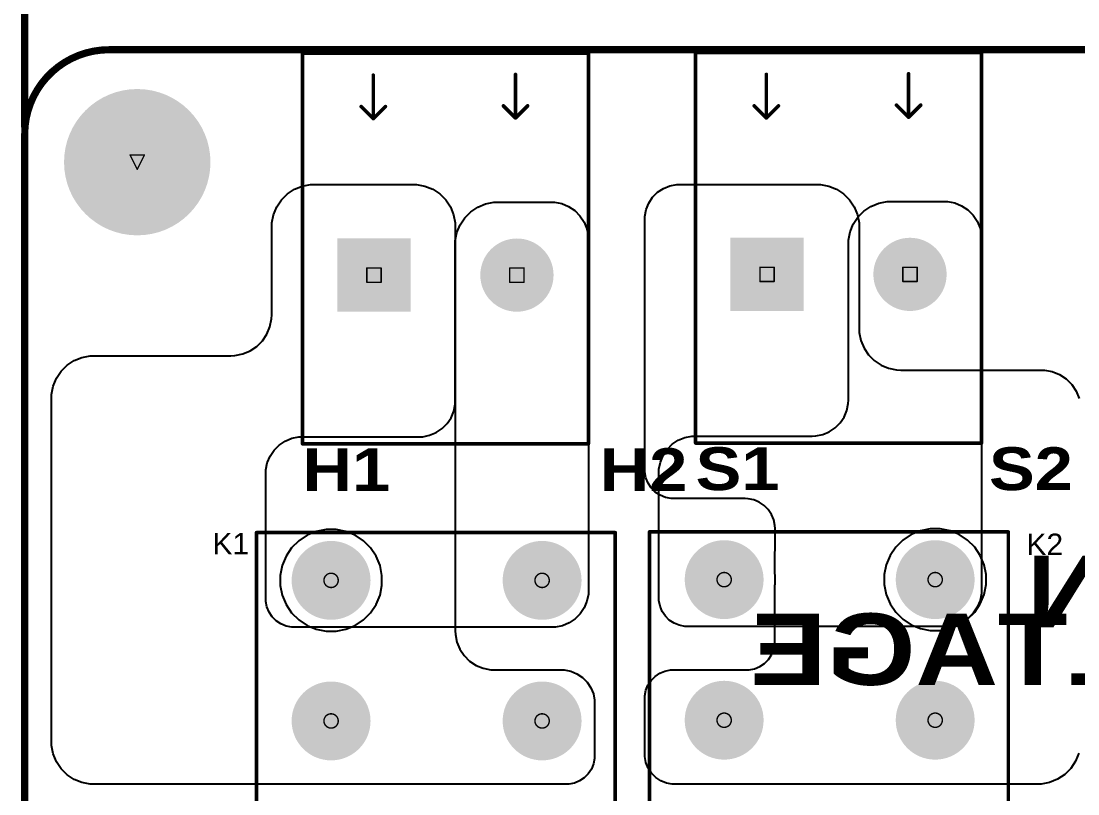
# Model space of a CAD drawing. Header units: inches. Extents: x -4 to 182, y -4 to 85.
# Drawn here: x -4.13 to 33.43, y 23.53 to 51.02 of the extents above; entities that cross this region are included whole.
import ezdxf

# ---------------------------------------------------------------- set-up
doc = ezdxf.new("R2010")
doc.units = ezdxf.units.IN
for name, color, linetype in [('Board Outline', 216, 'Continuous'), ('Bottom Layer', 5, 'Continuous'), ('Bottom Overlay', 54, 'Continuous'), ('Bottom Solder', 6, 'Continuous'), ('Dimensions', 6, 'Continuous'), ('Drill Drawing', 1, 'Continuous'), ('Multi-Layer', 9, 'Continuous'), ('Pad Holes', 156, 'Continuous'), ('Top Layer', 1, 'Continuous'), ('Top Overlay', 2, 'Continuous'), ('Top Solder', 216, 'Continuous')]:
    doc.layers.add(name, color=color, linetype=linetype)
doc.styles.add('Arial', font='', dxfattribs={"height": 0.2})
doc.styles.add('Arial Black', font='', dxfattribs={"height": 0.2})
doc.styles.add('Arial Black_Bold', font='', dxfattribs={"height": 0.2})
doc.styles.get('Arial').set_extended_font_data('Arial')
doc.styles.get('Arial Black').set_extended_font_data('Arial Black')
doc.styles.get('Arial Black_Bold').set_extended_font_data('Arial Black', bold=True)

# ---------------------------------------------------------------- blocks, each defined once
blk = doc.blocks.new('G2RL_1A_E2_CV_HA_DC12_13')
at = {"layer": 'Bottom Layer'}
h = blk.add_hatch(color=5, dxfattribs=at)
edge = h.paths.add_edge_path()
edge.add_arc((-12.5, 3.75), 1.3, 0, 360)
h = blk.add_hatch(color=5, dxfattribs=at)
edge = h.paths.add_edge_path()
edge.add_arc((7.5, 3.75), 1.3, 0, 360)
h = blk.add_hatch(color=5, dxfattribs=at)
edge = h.paths.add_edge_path()
edge.add_arc((12.5, 3.75), 1.3, 0, 360)
h = blk.add_hatch(color=5, dxfattribs=at)
edge = h.paths.add_edge_path()
edge.add_arc((-12.5, -3.75), 1.3, 0, 360)
h = blk.add_hatch(color=5, dxfattribs=at)
edge = h.paths.add_edge_path()
edge.add_arc((7.5, -3.75), 1.3, 0, 360)
h = blk.add_hatch(color=5, dxfattribs=at)
edge = h.paths.add_edge_path()
edge.add_arc((12.5, -3.75), 1.3, 0, 360)
at = {"layer": 'Bottom Solder'}
h = blk.add_hatch(color=6, dxfattribs=at)
edge = h.paths.add_edge_path()
edge.add_arc((-12.5, 3.75), 1.402, 0, 360)
h = blk.add_hatch(color=6, dxfattribs=at)
edge = h.paths.add_edge_path()
edge.add_arc((7.5, 3.75), 1.402, 0, 360)
h = blk.add_hatch(color=6, dxfattribs=at)
edge = h.paths.add_edge_path()
edge.add_arc((12.5, 3.75), 1.402, 0, 360)
h = blk.add_hatch(color=6, dxfattribs=at)
edge = h.paths.add_edge_path()
edge.add_arc((-12.5, -3.75), 1.402, 0, 360)
h = blk.add_hatch(color=6, dxfattribs=at)
edge = h.paths.add_edge_path()
edge.add_arc((7.5, -3.75), 1.402, 0, 360)
h = blk.add_hatch(color=6, dxfattribs=at)
edge = h.paths.add_edge_path()
edge.add_arc((12.5, -3.75), 1.402, 0, 360)
at = {"layer": 'Multi-Layer'}
h = blk.add_hatch(color=9, dxfattribs=at)
edge = h.paths.add_edge_path()
edge.add_arc((-12.5, 3.75), 1.3, 0, 360)
h = blk.add_hatch(color=9, dxfattribs=at)
edge = h.paths.add_edge_path()
edge.add_arc((7.5, 3.75), 1.3, 0, 360)
h = blk.add_hatch(color=9, dxfattribs=at)
edge = h.paths.add_edge_path()
edge.add_arc((12.5, 3.75), 1.3, 0, 360)
h = blk.add_hatch(color=9, dxfattribs=at)
edge = h.paths.add_edge_path()
edge.add_arc((-12.5, -3.75), 1.3, 0, 360)
h = blk.add_hatch(color=9, dxfattribs=at)
edge = h.paths.add_edge_path()
edge.add_arc((7.5, -3.75), 1.3, 0, 360)
h = blk.add_hatch(color=9, dxfattribs=at)
edge = h.paths.add_edge_path()
edge.add_arc((12.5, -3.75), 1.3, 0, 360)
at = {"layer": 'Pad Holes'}
h = blk.add_hatch(color=7, dxfattribs=at)
edge = h.paths.add_edge_path()
edge.add_arc((-12.5, 3.75), 0.65, 0, 360)
h = blk.add_hatch(color=7, dxfattribs=at)
edge = h.paths.add_edge_path()
edge.add_arc((7.5, 3.75), 0.65, 0, 360)
h = blk.add_hatch(color=7, dxfattribs=at)
edge = h.paths.add_edge_path()
edge.add_arc((12.5, 3.75), 0.65, 0, 360)
h = blk.add_hatch(color=7, dxfattribs=at)
edge = h.paths.add_edge_path()
edge.add_arc((-12.5, -3.75), 0.65, 0, 360)
h = blk.add_hatch(color=7, dxfattribs=at)
edge = h.paths.add_edge_path()
edge.add_arc((7.5, -3.75), 0.65, 0, 360)
h = blk.add_hatch(color=7, dxfattribs=at)
edge = h.paths.add_edge_path()
edge.add_arc((12.5, -3.75), 0.65, 0, 360)
at = {"layer": 'Top Layer'}
h = blk.add_hatch(color=1, dxfattribs=at)
edge = h.paths.add_edge_path()
edge.add_arc((-12.5, 3.75), 1.3, 0, 360)
h = blk.add_hatch(color=1, dxfattribs=at)
edge = h.paths.add_edge_path()
edge.add_arc((7.5, 3.75), 1.3, 0, 360)
h = blk.add_hatch(color=1, dxfattribs=at)
edge = h.paths.add_edge_path()
edge.add_arc((12.5, 3.75), 1.3, 0, 360)
h = blk.add_hatch(color=1, dxfattribs=at)
edge = h.paths.add_edge_path()
edge.add_arc((-12.5, -3.75), 1.3, 0, 360)
h = blk.add_hatch(color=1, dxfattribs=at)
edge = h.paths.add_edge_path()
edge.add_arc((7.5, -3.75), 1.3, 0, 360)
h = blk.add_hatch(color=1, dxfattribs=at)
edge = h.paths.add_edge_path()
edge.add_arc((12.5, -3.75), 1.3, 0, 360)
at = {"layer": 'Top Solder'}
h = blk.add_hatch(color=216, dxfattribs=at)
edge = h.paths.add_edge_path()
edge.add_arc((-12.5, 3.75), 1.402, 0, 360)
h = blk.add_hatch(color=216, dxfattribs=at)
edge = h.paths.add_edge_path()
edge.add_arc((7.5, 3.75), 1.402, 0, 360)
h = blk.add_hatch(color=216, dxfattribs=at)
edge = h.paths.add_edge_path()
edge.add_arc((12.5, 3.75), 1.402, 0, 360)
h = blk.add_hatch(color=216, dxfattribs=at)
edge = h.paths.add_edge_path()
edge.add_arc((-12.5, -3.75), 1.402, 0, 360)
h = blk.add_hatch(color=216, dxfattribs=at)
edge = h.paths.add_edge_path()
edge.add_arc((7.5, -3.75), 1.402, 0, 360)
h = blk.add_hatch(color=216, dxfattribs=at)
edge = h.paths.add_edge_path()
edge.add_arc((12.5, -3.75), 1.402, 0, 360)
at = {"layer": 'Top Overlay'}
for points in [[(-14.891, 6.401, 0.0635, 0.0635, 1), (-14.827, 6.401, 0.0635, 0.0635, 1)], [(-14.891, 6.401, 0.0635, 0.0635, 1), (-14.827, 6.401, 0.0635, 0.0635, 1)], [(14.167, 6.401, 0.0635, 0.0635, 1), (14.23, 6.401, 0.0635, 0.0635, 1)], [(14.167, 6.401, 0.0635, 0.0635, 1), (14.23, 6.401, 0.0635, 0.0635, 1)], [(-10.971, -3.886, 0.2, 0.2, 1), (-10.771, -3.886, 0.2, 0.2, 1)], [(-10.971, -3.886, 0.2, 0.2, 1), (-10.771, -3.886, 0.2, 0.2, 1)], [(-10.844, -3.759, 0.2, 0.2, 1), (-10.644, -3.759, 0.2, 0.2, 1)], [(-10.844, -3.759, 0.2, 0.2, 1), (-10.644, -3.759, 0.2, 0.2, 1)], [(-10.844, -4.013, 0.2, 0.2, 1), (-10.644, -4.013, 0.2, 0.2, 1)], [(-10.844, -4.013, 0.2, 0.2, 1), (-10.644, -4.013, 0.2, 0.2, 1)], [(-14.891, -6.35, 0.0635, 0.0635, 1), (-14.827, -6.35, 0.0635, 0.0635, 1)], [(-14.891, -6.35, 0.0635, 0.0635, 1), (-14.827, -6.35, 0.0635, 0.0635, 1)], [(14.167, -6.35, 0.0635, 0.0635, 1), (14.23, -6.35, 0.0635, 0.0635, 1)], [(14.167, -6.35, 0.0635, 0.0635, 1), (14.23, -6.35, 0.0635, 0.0635, 1)]]:
    blk.add_lwpolyline(points, format="xyseb", close=True, dxfattribs=at)
for points in [[(-14.859, 6.401, 0.127, 0.127, 0), (14.199, 6.401, 0.127, 0.127, 0)], [(-14.859, 6.401, 0.127, 0.127, 0), (-14.859, -6.35, 0.127, 0.127, 0)], [(14.199, 6.401, 0.127, 0.127, 0), (14.199, -6.35, 0.127, 0.127, 0)], [(-10.744, -3.759, 0.4, 0.4, 0), (-10.871, -3.886, 0.4, 0.4, 0)], [(-10.871, -3.886, 0.4, 0.4, 0), (-10.744, -4.013, 0.4, 0.4, 0)], [(-10.744, -3.759, 0.4, 0.4, 0), (-10.744, -4.013, 0.4, 0.4, 0)], [(-14.859, -6.35, 0.127, 0.127, 0), (14.199, -6.35, 0.127, 0.127, 0)]]:
    blk.add_lwpolyline(points, format="xyseb", dxfattribs=at)
blk = doc.blocks.new('G2RL_1A_E2_CV_HA_DC12_14')
at = {"layer": 'Bottom Layer'}
h = blk.add_hatch(color=5, dxfattribs=at)
edge = h.paths.add_edge_path()
edge.add_arc((-12.5, 3.75), 1.3, 0, 360)
h = blk.add_hatch(color=5, dxfattribs=at)
edge = h.paths.add_edge_path()
edge.add_arc((7.5, 3.75), 1.3, 0, 360)
h = blk.add_hatch(color=5, dxfattribs=at)
edge = h.paths.add_edge_path()
edge.add_arc((12.5, 3.75), 1.3, 0, 360)
h = blk.add_hatch(color=5, dxfattribs=at)
edge = h.paths.add_edge_path()
edge.add_arc((-12.5, -3.75), 1.3, 0, 360)
h = blk.add_hatch(color=5, dxfattribs=at)
edge = h.paths.add_edge_path()
edge.add_arc((7.5, -3.75), 1.3, 0, 360)
h = blk.add_hatch(color=5, dxfattribs=at)
edge = h.paths.add_edge_path()
edge.add_arc((12.5, -3.75), 1.3, 0, 360)
at = {"layer": 'Bottom Solder'}
h = blk.add_hatch(color=6, dxfattribs=at)
edge = h.paths.add_edge_path()
edge.add_arc((-12.5, 3.75), 1.402, 0, 360)
h = blk.add_hatch(color=6, dxfattribs=at)
edge = h.paths.add_edge_path()
edge.add_arc((7.5, 3.75), 1.402, 0, 360)
h = blk.add_hatch(color=6, dxfattribs=at)
edge = h.paths.add_edge_path()
edge.add_arc((12.5, 3.75), 1.402, 0, 360)
h = blk.add_hatch(color=6, dxfattribs=at)
edge = h.paths.add_edge_path()
edge.add_arc((-12.5, -3.75), 1.402, 0, 360)
h = blk.add_hatch(color=6, dxfattribs=at)
edge = h.paths.add_edge_path()
edge.add_arc((7.5, -3.75), 1.402, 0, 360)
h = blk.add_hatch(color=6, dxfattribs=at)
edge = h.paths.add_edge_path()
edge.add_arc((12.5, -3.75), 1.402, 0, 360)
at = {"layer": 'Multi-Layer'}
h = blk.add_hatch(color=9, dxfattribs=at)
edge = h.paths.add_edge_path()
edge.add_arc((-12.5, 3.75), 1.3, 0, 360)
h = blk.add_hatch(color=9, dxfattribs=at)
edge = h.paths.add_edge_path()
edge.add_arc((7.5, 3.75), 1.3, 0, 360)
h = blk.add_hatch(color=9, dxfattribs=at)
edge = h.paths.add_edge_path()
edge.add_arc((12.5, 3.75), 1.3, 0, 360)
h = blk.add_hatch(color=9, dxfattribs=at)
edge = h.paths.add_edge_path()
edge.add_arc((-12.5, -3.75), 1.3, 0, 360)
h = blk.add_hatch(color=9, dxfattribs=at)
edge = h.paths.add_edge_path()
edge.add_arc((7.5, -3.75), 1.3, 0, 360)
h = blk.add_hatch(color=9, dxfattribs=at)
edge = h.paths.add_edge_path()
edge.add_arc((12.5, -3.75), 1.3, 0, 360)
at = {"layer": 'Pad Holes'}
h = blk.add_hatch(color=7, dxfattribs=at)
edge = h.paths.add_edge_path()
edge.add_arc((-12.5, 3.75), 0.65, 0, 360)
h = blk.add_hatch(color=7, dxfattribs=at)
edge = h.paths.add_edge_path()
edge.add_arc((7.5, 3.75), 0.65, 0, 360)
h = blk.add_hatch(color=7, dxfattribs=at)
edge = h.paths.add_edge_path()
edge.add_arc((12.5, 3.75), 0.65, 0, 360)
h = blk.add_hatch(color=7, dxfattribs=at)
edge = h.paths.add_edge_path()
edge.add_arc((-12.5, -3.75), 0.65, 0, 360)
h = blk.add_hatch(color=7, dxfattribs=at)
edge = h.paths.add_edge_path()
edge.add_arc((7.5, -3.75), 0.65, 0, 360)
h = blk.add_hatch(color=7, dxfattribs=at)
edge = h.paths.add_edge_path()
edge.add_arc((12.5, -3.75), 0.65, 0, 360)
at = {"layer": 'Top Layer'}
h = blk.add_hatch(color=1, dxfattribs=at)
edge = h.paths.add_edge_path()
edge.add_arc((-12.5, 3.75), 1.3, 0, 360)
h = blk.add_hatch(color=1, dxfattribs=at)
edge = h.paths.add_edge_path()
edge.add_arc((7.5, 3.75), 1.3, 0, 360)
h = blk.add_hatch(color=1, dxfattribs=at)
edge = h.paths.add_edge_path()
edge.add_arc((12.5, 3.75), 1.3, 0, 360)
h = blk.add_hatch(color=1, dxfattribs=at)
edge = h.paths.add_edge_path()
edge.add_arc((-12.5, -3.75), 1.3, 0, 360)
h = blk.add_hatch(color=1, dxfattribs=at)
edge = h.paths.add_edge_path()
edge.add_arc((7.5, -3.75), 1.3, 0, 360)
h = blk.add_hatch(color=1, dxfattribs=at)
edge = h.paths.add_edge_path()
edge.add_arc((12.5, -3.75), 1.3, 0, 360)
at = {"layer": 'Top Solder'}
h = blk.add_hatch(color=216, dxfattribs=at)
edge = h.paths.add_edge_path()
edge.add_arc((-12.5, 3.75), 1.402, 0, 360)
h = blk.add_hatch(color=216, dxfattribs=at)
edge = h.paths.add_edge_path()
edge.add_arc((7.5, 3.75), 1.402, 0, 360)
h = blk.add_hatch(color=216, dxfattribs=at)
edge = h.paths.add_edge_path()
edge.add_arc((12.5, 3.75), 1.402, 0, 360)
h = blk.add_hatch(color=216, dxfattribs=at)
edge = h.paths.add_edge_path()
edge.add_arc((-12.5, -3.75), 1.402, 0, 360)
h = blk.add_hatch(color=216, dxfattribs=at)
edge = h.paths.add_edge_path()
edge.add_arc((7.5, -3.75), 1.402, 0, 360)
h = blk.add_hatch(color=216, dxfattribs=at)
edge = h.paths.add_edge_path()
edge.add_arc((12.5, -3.75), 1.402, 0, 360)
at = {"layer": 'Top Overlay'}
for points in [[(-14.891, 6.401, 0.0635, 0.0635, 1), (-14.827, 6.401, 0.0635, 0.0635, 1)], [(-14.891, 6.401, 0.0635, 0.0635, 1), (-14.827, 6.401, 0.0635, 0.0635, 1)], [(14.167, 6.401, 0.0635, 0.0635, 1), (14.23, 6.401, 0.0635, 0.0635, 1)], [(14.167, 6.401, 0.0635, 0.0635, 1), (14.23, 6.401, 0.0635, 0.0635, 1)], [(-10.971, -3.886, 0.2, 0.2, 1), (-10.771, -3.886, 0.2, 0.2, 1)], [(-10.971, -3.886, 0.2, 0.2, 1), (-10.771, -3.886, 0.2, 0.2, 1)], [(-10.844, -3.759, 0.2, 0.2, 1), (-10.644, -3.759, 0.2, 0.2, 1)], [(-10.844, -3.759, 0.2, 0.2, 1), (-10.644, -3.759, 0.2, 0.2, 1)], [(-10.844, -4.013, 0.2, 0.2, 1), (-10.644, -4.013, 0.2, 0.2, 1)], [(-10.844, -4.013, 0.2, 0.2, 1), (-10.644, -4.013, 0.2, 0.2, 1)], [(-14.891, -6.35, 0.0635, 0.0635, 1), (-14.827, -6.35, 0.0635, 0.0635, 1)], [(-14.891, -6.35, 0.0635, 0.0635, 1), (-14.827, -6.35, 0.0635, 0.0635, 1)], [(14.167, -6.35, 0.0635, 0.0635, 1), (14.23, -6.35, 0.0635, 0.0635, 1)], [(14.167, -6.35, 0.0635, 0.0635, 1), (14.23, -6.35, 0.0635, 0.0635, 1)]]:
    blk.add_lwpolyline(points, format="xyseb", close=True, dxfattribs=at)
for points in [[(-14.859, 6.401, 0.127, 0.127, 0), (14.199, 6.401, 0.127, 0.127, 0)], [(-14.859, 6.401, 0.127, 0.127, 0), (-14.859, -6.35, 0.127, 0.127, 0)], [(14.199, 6.401, 0.127, 0.127, 0), (14.199, -6.35, 0.127, 0.127, 0)], [(-10.744, -3.759, 0.4, 0.4, 0), (-10.871, -3.886, 0.4, 0.4, 0)], [(-10.871, -3.886, 0.4, 0.4, 0), (-10.744, -4.013, 0.4, 0.4, 0)], [(-10.744, -3.759, 0.4, 0.4, 0), (-10.744, -4.013, 0.4, 0.4, 0)], [(-14.859, -6.35, 0.127, 0.127, 0), (14.199, -6.35, 0.127, 0.127, 0)]]:
    blk.add_lwpolyline(points, format="xyseb", dxfattribs=at)
blk = doc.blocks.new('TB008A_508_02BE_16')
at = {"layer": 'Bottom Layer'}
blk.add_hatch(color=5, dxfattribs=at).paths.add_polyline_path([(-3.74, 1.2), (-1.34, 1.2), (-1.34, -1.2), (-3.74, -1.2)])
h = blk.add_hatch(color=5, dxfattribs=at)
edge = h.paths.add_edge_path()
edge.add_arc((2.54, 0), 1.2, 0, 360)
at = {"layer": 'Bottom Solder'}
blk.add_hatch(color=6, dxfattribs=at).paths.add_polyline_path([(-3.842, 1.302), (-1.238, 1.302), (-1.238, -1.302), (-3.842, -1.302)])
h = blk.add_hatch(color=6, dxfattribs=at)
edge = h.paths.add_edge_path()
edge.add_arc((2.54, 0), 1.302, 0, 360)
at = {"layer": 'Multi-Layer'}
h = blk.add_hatch(color=9, dxfattribs=at)
edge = h.paths.add_edge_path()
edge.add_arc((2.54, 0), 1.2, 0, 360)
at = {"layer": 'Pad Holes'}
h = blk.add_hatch(color=7, dxfattribs=at)
edge = h.paths.add_edge_path()
edge.add_arc((-2.54, 0), 0.8, 0, 360)
h = blk.add_hatch(color=7, dxfattribs=at)
edge = h.paths.add_edge_path()
edge.add_arc((2.54, 0), 0.8, 0, 360)
at = {"layer": 'Top Layer'}
blk.add_hatch(color=1, dxfattribs=at).paths.add_polyline_path([(-3.74, 1.2), (-1.34, 1.2), (-1.34, -1.2), (-3.74, -1.2)])
h = blk.add_hatch(color=1, dxfattribs=at)
edge = h.paths.add_edge_path()
edge.add_arc((2.54, 0), 1.2, 0, 360)
at = {"layer": 'Top Solder'}
blk.add_hatch(color=216, dxfattribs=at).paths.add_polyline_path([(-3.842, 1.302), (-1.238, 1.302), (-1.238, -1.302), (-3.842, -1.302)])
h = blk.add_hatch(color=216, dxfattribs=at)
edge = h.paths.add_edge_path()
edge.add_arc((2.54, 0), 1.302, 0, 360)
at = {"layer": 'Top Overlay'}
for points in [[(-5.08, -6, 0.127, 0.127, 0), (-5.08, 7.89, 0.127, 0.127, 0)], [(-5.08, 7.89, 0.127, 0.127, 0), (5.08, 7.89, 0.127, 0.127, 0)], [(5.08, -6, 0.127, 0.127, 0), (5.08, 7.89, 0.127, 0.127, 0)], [(-2.565, 5.563, 0.127, 0.127, 0), (-2.565, 7.112, 0.127, 0.127, 0)], [(2.489, 5.588, 0.127, 0.127, 0), (2.489, 7.137, 0.127, 0.127, 0)], [(-2.997, 5.994, 0.127, 0.127, 0), (-2.565, 5.563, 0.127, 0.127, 0)], [(-2.565, 5.563, 0.127, 0.127, 0), (-2.134, 5.994, 0.127, 0.127, 0)], [(2.057, 6.02, 0.127, 0.127, 0), (2.489, 5.588, 0.127, 0.127, 0)], [(2.489, 5.588, 0.127, 0.127, 0), (2.921, 6.02, 0.127, 0.127, 0)], [(-5.08, -6, 0.127, 0.127, 0), (5.08, -6, 0.127, 0.127, 0)]]:
    blk.add_lwpolyline(points, format="xyseb", dxfattribs=at)
for points in [[(-5.112, 7.89, 0.0635, 0.0635, 1), (-5.048, 7.89, 0.0635, 0.0635, 1)], [(-5.112, 7.89, 0.0635, 0.0635, 1), (-5.048, 7.89, 0.0635, 0.0635, 1)], [(5.048, 7.89, 0.0635, 0.0635, 1), (5.112, 7.89, 0.0635, 0.0635, 1)], [(5.048, 7.89, 0.0635, 0.0635, 1), (5.112, 7.89, 0.0635, 0.0635, 1)], [(-2.597, 7.112, 0.0635, 0.0635, 1), (-2.534, 7.112, 0.0635, 0.0635, 1)], [(2.457, 7.137, 0.0635, 0.0635, 1), (2.521, 7.137, 0.0635, 0.0635, 1)], [(-3.029, 5.994, 0.0635, 0.0635, 1), (-2.965, 5.994, 0.0635, 0.0635, 1)], [(-2.165, 5.994, 0.0635, 0.0635, 1), (-2.102, 5.994, 0.0635, 0.0635, 1)], [(2.026, 6.02, 0.0635, 0.0635, 1), (2.089, 6.02, 0.0635, 0.0635, 1)], [(2.889, 6.02, 0.0635, 0.0635, 1), (2.953, 6.02, 0.0635, 0.0635, 1)], [(2.457, 5.588, 0.0635, 0.0635, 1), (2.521, 5.588, 0.0635, 0.0635, 1)], [(2.457, 5.588, 0.0635, 0.0635, 1), (2.521, 5.588, 0.0635, 0.0635, 1)], [(2.457, 5.588, 0.0635, 0.0635, 1), (2.521, 5.588, 0.0635, 0.0635, 1)], [(-2.597, 5.563, 0.0635, 0.0635, 1), (-2.534, 5.563, 0.0635, 0.0635, 1)], [(-2.597, 5.563, 0.0635, 0.0635, 1), (-2.534, 5.563, 0.0635, 0.0635, 1)], [(-2.597, 5.563, 0.0635, 0.0635, 1), (-2.534, 5.563, 0.0635, 0.0635, 1)], [(-5.112, -6, 0.0635, 0.0635, 1), (-5.048, -6, 0.0635, 0.0635, 1)], [(-5.112, -6, 0.0635, 0.0635, 1), (-5.048, -6, 0.0635, 0.0635, 1)], [(5.048, -6, 0.0635, 0.0635, 1), (5.112, -6, 0.0635, 0.0635, 1)], [(5.048, -6, 0.0635, 0.0635, 1), (5.112, -6, 0.0635, 0.0635, 1)]]:
    blk.add_lwpolyline(points, format="xyseb", close=True, dxfattribs=at)
blk = doc.blocks.new('TB008A_508_02BE_17')
at = {"layer": 'Bottom Layer'}
blk.add_hatch(color=5, dxfattribs=at).paths.add_polyline_path([(-3.74, 1.2), (-1.34, 1.2), (-1.34, -1.2), (-3.74, -1.2)])
h = blk.add_hatch(color=5, dxfattribs=at)
edge = h.paths.add_edge_path()
edge.add_arc((2.54, 0), 1.2, 0, 360)
at = {"layer": 'Bottom Solder'}
blk.add_hatch(color=6, dxfattribs=at).paths.add_polyline_path([(-3.842, 1.302), (-1.238, 1.302), (-1.238, -1.302), (-3.842, -1.302)])
h = blk.add_hatch(color=6, dxfattribs=at)
edge = h.paths.add_edge_path()
edge.add_arc((2.54, 0), 1.302, 0, 360)
at = {"layer": 'Multi-Layer'}
h = blk.add_hatch(color=9, dxfattribs=at)
edge = h.paths.add_edge_path()
edge.add_arc((2.54, 0), 1.2, 0, 360)
at = {"layer": 'Pad Holes'}
h = blk.add_hatch(color=7, dxfattribs=at)
edge = h.paths.add_edge_path()
edge.add_arc((-2.54, 0), 0.8, 0, 360)
h = blk.add_hatch(color=7, dxfattribs=at)
edge = h.paths.add_edge_path()
edge.add_arc((2.54, 0), 0.8, 0, 360)
at = {"layer": 'Top Layer'}
blk.add_hatch(color=1, dxfattribs=at).paths.add_polyline_path([(-3.74, 1.2), (-1.34, 1.2), (-1.34, -1.2), (-3.74, -1.2)])
h = blk.add_hatch(color=1, dxfattribs=at)
edge = h.paths.add_edge_path()
edge.add_arc((2.54, 0), 1.2, 0, 360)
at = {"layer": 'Top Solder'}
blk.add_hatch(color=216, dxfattribs=at).paths.add_polyline_path([(-3.842, 1.302), (-1.238, 1.302), (-1.238, -1.302), (-3.842, -1.302)])
h = blk.add_hatch(color=216, dxfattribs=at)
edge = h.paths.add_edge_path()
edge.add_arc((2.54, 0), 1.302, 0, 360)
at = {"layer": 'Top Overlay'}
for points in [[(-5.08, -6, 0.127, 0.127, 0), (-5.08, 7.89, 0.127, 0.127, 0)], [(-5.08, 7.89, 0.127, 0.127, 0), (5.08, 7.89, 0.127, 0.127, 0)], [(5.08, -6, 0.127, 0.127, 0), (5.08, 7.89, 0.127, 0.127, 0)], [(-2.565, 5.563, 0.127, 0.127, 0), (-2.565, 7.112, 0.127, 0.127, 0)], [(2.489, 5.588, 0.127, 0.127, 0), (2.489, 7.137, 0.127, 0.127, 0)], [(-2.997, 5.994, 0.127, 0.127, 0), (-2.565, 5.563, 0.127, 0.127, 0)], [(-2.565, 5.563, 0.127, 0.127, 0), (-2.134, 5.994, 0.127, 0.127, 0)], [(2.057, 6.02, 0.127, 0.127, 0), (2.489, 5.588, 0.127, 0.127, 0)], [(2.489, 5.588, 0.127, 0.127, 0), (2.921, 6.02, 0.127, 0.127, 0)], [(-5.08, -6, 0.127, 0.127, 0), (5.08, -6, 0.127, 0.127, 0)]]:
    blk.add_lwpolyline(points, format="xyseb", dxfattribs=at)
for points in [[(-5.112, 7.89, 0.0635, 0.0635, 1), (-5.048, 7.89, 0.0635, 0.0635, 1)], [(-5.112, 7.89, 0.0635, 0.0635, 1), (-5.048, 7.89, 0.0635, 0.0635, 1)], [(5.048, 7.89, 0.0635, 0.0635, 1), (5.112, 7.89, 0.0635, 0.0635, 1)], [(5.048, 7.89, 0.0635, 0.0635, 1), (5.112, 7.89, 0.0635, 0.0635, 1)], [(-2.597, 7.112, 0.0635, 0.0635, 1), (-2.534, 7.112, 0.0635, 0.0635, 1)], [(2.457, 7.137, 0.0635, 0.0635, 1), (2.521, 7.137, 0.0635, 0.0635, 1)], [(-3.029, 5.994, 0.0635, 0.0635, 1), (-2.965, 5.994, 0.0635, 0.0635, 1)], [(-2.165, 5.994, 0.0635, 0.0635, 1), (-2.102, 5.994, 0.0635, 0.0635, 1)], [(2.026, 6.02, 0.0635, 0.0635, 1), (2.089, 6.02, 0.0635, 0.0635, 1)], [(2.889, 6.02, 0.0635, 0.0635, 1), (2.953, 6.02, 0.0635, 0.0635, 1)], [(2.457, 5.588, 0.0635, 0.0635, 1), (2.521, 5.588, 0.0635, 0.0635, 1)], [(2.457, 5.588, 0.0635, 0.0635, 1), (2.521, 5.588, 0.0635, 0.0635, 1)], [(2.457, 5.588, 0.0635, 0.0635, 1), (2.521, 5.588, 0.0635, 0.0635, 1)], [(-2.597, 5.563, 0.0635, 0.0635, 1), (-2.534, 5.563, 0.0635, 0.0635, 1)], [(-2.597, 5.563, 0.0635, 0.0635, 1), (-2.534, 5.563, 0.0635, 0.0635, 1)], [(-2.597, 5.563, 0.0635, 0.0635, 1), (-2.534, 5.563, 0.0635, 0.0635, 1)], [(-5.112, -6, 0.0635, 0.0635, 1), (-5.048, -6, 0.0635, 0.0635, 1)], [(-5.112, -6, 0.0635, 0.0635, 1), (-5.048, -6, 0.0635, 0.0635, 1)], [(5.048, -6, 0.0635, 0.0635, 1), (5.112, -6, 0.0635, 0.0635, 1)], [(5.048, -6, 0.0635, 0.0635, 1), (5.112, -6, 0.0635, 0.0635, 1)]]:
    blk.add_lwpolyline(points, format="xyseb", close=True, dxfattribs=at)

msp = doc.modelspace()

# ---------------------------------------------------------------- hatches: boundary and pattern name
at = {"layer": 'Bottom Layer'}
h = msp.add_hatch(color=5, dxfattribs=at)
edge = h.paths.add_edge_path()
edge.add_arc((0, 46), 2.5, 0, 360)
at = {"layer": 'Bottom Solder'}
h = msp.add_hatch(color=6, dxfattribs=at)
edge = h.paths.add_edge_path()
edge.add_arc((0, 46), 2.602, 0, 360)
at = {"layer": 'Multi-Layer'}
h = msp.add_hatch(color=9, dxfattribs=at)
edge = h.paths.add_edge_path()
edge.add_arc((0, 46), 2.5, 0, 360)
at = {"layer": 'Pad Holes'}
h = msp.add_hatch(color=7, dxfattribs=at)
edge = h.paths.add_edge_path()
edge.add_arc((0, 46), 1.5, 0, 360)
at = {"layer": 'Top Layer'}
h = msp.add_hatch(color=1, dxfattribs=at)
edge = h.paths.add_edge_path()
edge.add_arc((0, 46), 2.5, 0, 360)
at = {"layer": 'Top Solder'}
h = msp.add_hatch(color=216, dxfattribs=at)
edge = h.paths.add_edge_path()
edge.add_arc((0, 46), 2.602, 0, 360)

# ---------------------------------------------------------------- linework, layer by layer
at = {"layer": 'Board Outline'}
for points in [[(-4, 47, 0.254, 0.254, -0.414214), (-1, 50, 0.254, 0.254, 0)], [(-1, 50, 0.254, 0.254, 0), (50.174, 50, 0.254, 0.254, 0)], [(-4, -1, 0.254, 0.254, 0), (-4, 47, 0.254, 0.254, 0)]]:
    msp.add_lwpolyline(points, format="xyseb", dxfattribs=at)
for points in [[(-1.063, 50, 0.127, 0.127, 1), (-0.936, 50, 0.127, 0.127, 1)], [(-1.063, 50, 0.127, 0.127, 1), (-0.936, 50, 0.127, 0.127, 1)], [(-4.063, 47, 0.127, 0.127, 1), (-3.936, 47, 0.127, 0.127, 1)], [(-4.063, 47, 0.127, 0.127, 1), (-3.936, 47, 0.127, 0.127, 1)]]:
    msp.add_lwpolyline(points, format="xyseb", close=True, dxfattribs=at)
at = {"layer": 'Bottom Layer'}
for p, q in [((5.585, 45.039), (5.862, 45.153)), ((5.862, 45.153), (6.156, 45.212)), ((6.156, 45.212), (6.306, 45.212)), ((6.306, 45.212), (9.779, 45.212)), ((6.306, 45.212), (6.306, 45.212)), ((9.779, 45.212), (9.929, 45.212)), ((9.929, 45.212), (10.224, 45.153)), ((10.224, 45.153), (10.501, 45.039)), ((18.7, 45.068), (18.93, 45.163)), ((18.93, 45.163), (19.175, 45.212)), ((19.175, 45.212), (19.3, 45.212)), ((19.3, 45.212), (19.3, 45.212)), ((19.3, 45.212), (24.132, 45.212)), ((24.132, 45.212), (24.282, 45.212)), ((24.282, 45.212), (24.576, 45.153)), ((24.576, 45.153), (24.853, 45.039)), ((5.123, 44.659), (5.335, 44.872)), ((5.335, 44.872), (5.585, 45.039)), ((10.501, 45.039), (10.75, 44.872)), ((10.75, 44.872), (10.963, 44.659)), ((18.178, 44.546), (18.317, 44.753)), ((18.317, 44.753), (18.493, 44.929)), ((18.493, 44.929), (18.7, 45.068)), ((24.853, 45.039), (25.103, 44.872)), ((25.103, 44.872), (25.315, 44.66)), ((4.841, 44.133), (4.956, 44.41)), ((4.956, 44.41), (5.123, 44.659)), ((10.963, 44.659), (11.13, 44.41)), ((11.13, 44.41), (11.244, 44.133)), ((18.083, 44.316), (18.178, 44.546)), ((25.315, 44.66), (25.482, 44.41)), ((25.482, 44.41), (25.597, 44.133)), ((4.782, 43.838), (4.841, 44.133)), ((11.244, 44.133), (11.303, 43.838)), ((18.034, 44.071), (18.083, 44.316)), ((18.034, 43.946), (18.034, 44.071)), ((18.034, 35.079), (18.034, 43.946)), ((25.597, 44.133), (25.656, 43.838)), ((4.782, 43.688), (4.782, 43.838)), ((4.782, 42.166), (4.782, 43.688)), ((11.303, 43.838), (11.303, 43.688)), ((11.303, 43.688), (11.303, 43.688)), ((11.303, 43.688), (11.303, 29.337)), ((25.656, 43.838), (25.656, 43.688)), ((25.656, 43.688), (25.656, 43.688)), ((25.656, 43.688), (25.656, 43.688)), ((25.656, 43.688), (25.656, 40.086)), ((4.779, 40.569), (4.779, 42.166)), ((4.779, 42.166), (4.782, 42.166)), ((4.772, 40.426), (4.779, 40.569)), ((4.779, 40.569), (4.779, 40.569)), ((4.716, 40.147), (4.772, 40.426)), ((4.449, 39.647), (4.607, 39.884)), ((4.607, 39.884), (4.716, 40.147)), ((25.656, 40.086), (25.663, 39.941)), ((25.663, 39.941), (25.719, 39.657)), ((4.011, 39.288), (4.248, 39.446)), ((4.248, 39.446), (4.449, 39.647)), ((25.719, 39.657), (25.83, 39.389)), ((-1.969, 39.057), (-1.674, 39.116)), ((-1.674, 39.116), (-1.524, 39.116)), ((-1.524, 39.116), (-1.524, 39.116)), ((-1.524, 39.116), (3.326, 39.116)), ((3.326, 39.116), (3.469, 39.123)), ((3.469, 39.123), (3.748, 39.179)), ((3.748, 39.179), (4.011, 39.288)), ((25.83, 39.389), (25.991, 39.148)), ((25.991, 39.148), (26.196, 38.944)), ((-2.708, 38.563), (-2.495, 38.776)), ((-2.495, 38.776), (-2.246, 38.943)), ((-2.246, 38.943), (-1.969, 39.057)), ((26.196, 38.944), (26.437, 38.783)), ((26.437, 38.783), (26.705, 38.672)), ((-2.989, 38.037), (-2.875, 38.314)), ((-2.875, 38.314), (-2.708, 38.563)), ((26.705, 38.672), (26.989, 38.615)), ((26.989, 38.615), (27.134, 38.608)), ((27.134, 38.608), (32.243, 38.608)), ((32.243, 38.608), (32.518, 38.553)), ((32.518, 38.553), (32.778, 38.446)), ((32.778, 38.446), (33.011, 38.29)), ((-3.048, 37.742), (-2.989, 38.037)), ((33.011, 38.29), (33.21, 38.091)), ((33.21, 38.091), (33.366, 37.858)), ((-3.048, 37.592), (-3.048, 37.742)), ((-3.048, 25.4), (-3.048, 37.592)), ((33.366, 37.858), (33.473, 37.598)), ((18.034, 34.977), (18.034, 35.079)), ((18.074, 34.775), (18.034, 34.977)), ((18.153, 34.585), (18.074, 34.775)), ((18.267, 34.414), (18.153, 34.585)), ((18.412, 34.269), (18.267, 34.414)), ((18.583, 34.155), (18.412, 34.269)), ((18.773, 34.076), (18.583, 34.155)), ((18.975, 34.036), (18.773, 34.076)), ((19.077, 34.036), (18.975, 34.036)), ((21.605, 34.036), (19.077, 34.036)), ((21.71, 34.031), (21.605, 34.036)), ((21.605, 34.036), (21.605, 34.036)), ((21.605, 34.036), (21.605, 34.036)), ((21.914, 33.99), (21.71, 34.031)), ((22.106, 33.911), (21.914, 33.99)), ((22.279, 33.795), (22.106, 33.911)), ((22.426, 33.648), (22.279, 33.795)), ((22.542, 33.475), (22.426, 33.648)), ((22.621, 33.283), (22.542, 33.475)), ((22.662, 33.078), (22.621, 33.283)), ((22.667, 32.974), (22.662, 33.078)), ((6.033, 32.73), (5.737, 32.532)), ((6.362, 32.866), (6.033, 32.73)), ((6.711, 32.935), (6.362, 32.866)), ((7.067, 32.935), (6.711, 32.935)), ((7.416, 32.866), (7.067, 32.935)), ((7.745, 32.73), (7.416, 32.866)), ((8.042, 32.532), (7.745, 32.73)), ((22.665, 31.343), (22.667, 32.974)), ((27.503, 32.755), (27.207, 32.557)), ((27.832, 32.891), (27.503, 32.755)), ((28.181, 32.961), (27.832, 32.891)), ((28.537, 32.961), (28.181, 32.961)), ((28.886, 32.891), (28.537, 32.961)), ((29.215, 32.755), (28.886, 32.891)), ((29.512, 32.557), (29.215, 32.755)), ((5.737, 32.532), (5.485, 32.28)), ((8.293, 32.28), (8.042, 32.532)), ((26.955, 32.305), (26.757, 32.009)), ((27.207, 32.557), (26.955, 32.305)), ((29.763, 32.305), (29.512, 32.557)), ((29.961, 32.009), (29.763, 32.305)), ((5.287, 31.984), (5.151, 31.655)), ((5.485, 32.28), (5.287, 31.984)), ((8.491, 31.984), (8.293, 32.28)), ((8.628, 31.655), (8.491, 31.984)), ((26.757, 32.009), (26.621, 31.68)), ((30.098, 31.68), (29.961, 32.009)), ((5.151, 31.655), (5.081, 31.305)), ((8.697, 31.305), (8.628, 31.655)), ((26.621, 31.68), (26.551, 31.331)), ((30.167, 31.331), (30.098, 31.68)), ((5.081, 31.305), (5.081, 30.949)), ((8.697, 30.949), (8.697, 31.305)), ((22.667, 31.331), (22.665, 31.343)), ((22.667, 30.975), (22.667, 31.331)), ((26.551, 31.331), (26.551, 30.975)), ((30.167, 30.975), (30.167, 31.331)), ((5.081, 30.949), (5.151, 30.6)), ((8.628, 30.6), (8.697, 30.949)), ((22.661, 28.956), (22.664, 30.959)), ((22.664, 30.959), (22.667, 30.975)), ((26.551, 30.975), (26.621, 30.625)), ((30.098, 30.625), (30.167, 30.975)), ((5.151, 30.6), (5.287, 30.271)), ((8.491, 30.271), (8.628, 30.6)), ((26.621, 30.625), (26.757, 30.296)), ((29.961, 30.296), (30.098, 30.625)), ((5.287, 30.271), (5.485, 29.975)), ((8.293, 29.975), (8.491, 30.271)), ((26.757, 30.296), (26.955, 30)), ((29.763, 30), (29.961, 30.296)), ((5.485, 29.975), (5.737, 29.723)), ((5.737, 29.723), (6.033, 29.525)), ((7.745, 29.525), (8.042, 29.723)), ((8.042, 29.723), (8.293, 29.975)), ((26.955, 30), (27.207, 29.748)), ((27.207, 29.748), (27.503, 29.551)), ((29.215, 29.551), (29.512, 29.748)), ((29.512, 29.748), (29.763, 30)), ((6.033, 29.525), (6.362, 29.389)), ((6.362, 29.389), (6.711, 29.319)), ((6.711, 29.319), (7.067, 29.319)), ((7.067, 29.319), (7.416, 29.389)), ((7.416, 29.389), (7.745, 29.525)), ((11.303, 29.337), (11.31, 29.2)), ((27.503, 29.551), (27.832, 29.414)), ((27.832, 29.414), (28.181, 29.345)), ((28.181, 29.345), (28.537, 29.345)), ((28.537, 29.345), (28.886, 29.414)), ((28.886, 29.414), (29.215, 29.551)), ((11.31, 29.2), (11.363, 28.931)), ((11.363, 28.931), (11.468, 28.678)), ((22.656, 28.856), (22.661, 28.956)), ((22.661, 28.956), (22.661, 28.956)), ((11.468, 28.678), (11.62, 28.451)), ((22.541, 28.477), (22.617, 28.661)), ((22.617, 28.661), (22.656, 28.856)), ((11.62, 28.451), (11.814, 28.257)), ((11.814, 28.257), (12.041, 28.105)), ((22.124, 28.06), (22.289, 28.171)), ((22.289, 28.171), (22.43, 28.311)), ((22.43, 28.311), (22.541, 28.477)), ((12.041, 28.105), (12.294, 28)), ((12.294, 28), (12.563, 27.947)), ((12.563, 27.947), (12.7, 27.94)), ((12.7, 27.94), (15.06, 27.94)), ((15.06, 27.94), (15.178, 27.94)), ((15.178, 27.94), (15.409, 27.894)), ((15.409, 27.894), (15.626, 27.804)), ((15.626, 27.804), (15.822, 27.673)), ((18.404, 27.712), (18.571, 27.824)), ((18.571, 27.824), (18.756, 27.901)), ((18.756, 27.901), (18.953, 27.94)), ((18.953, 27.94), (19.053, 27.94)), ((19.053, 27.94), (19.053, 27.94)), ((19.053, 27.94), (21.645, 27.94)), ((21.645, 27.94), (21.744, 27.945)), ((21.744, 27.945), (21.94, 27.984)), ((21.94, 27.984), (22.124, 28.06)), ((15.822, 27.673), (15.989, 27.506)), ((15.989, 27.506), (16.12, 27.31)), ((18.15, 27.403), (18.262, 27.57)), ((18.262, 27.57), (18.404, 27.712)), ((16.12, 27.31), (16.21, 27.093)), ((16.21, 27.093), (16.256, 26.862)), ((18.034, 27.021), (18.073, 27.218)), ((18.073, 27.218), (18.15, 27.403)), ((16.256, 26.862), (16.256, 26.744)), ((16.256, 26.744), (16.256, 26.744)), ((16.256, 26.744), (16.256, 24.892)), ((18.034, 26.921), (18.034, 27.021)), ((18.034, 24.966), (18.034, 26.921)), ((-3.048, 25.25), (-3.048, 25.4)), ((-3.048, 25.4), (-3.048, 25.4)), ((-2.989, 24.955), (-3.048, 25.25)), ((-2.875, 24.678), (-2.989, 24.955)), ((16.256, 24.792), (16.217, 24.596)), ((16.256, 24.892), (16.256, 24.792)), ((18.034, 24.859), (18.034, 24.966)), ((18.076, 24.648), (18.034, 24.859)), ((33.468, 24.978), (33.351, 24.694)), ((-2.708, 24.429), (-2.875, 24.678)), ((-2.495, 24.216), (-2.708, 24.429)), ((16.217, 24.596), (16.14, 24.411)), ((18.158, 24.45), (18.076, 24.648)), ((18.277, 24.271), (18.158, 24.45)), ((33.181, 24.44), (32.964, 24.223)), ((33.351, 24.694), (33.181, 24.44)), ((-2.246, 24.049), (-2.495, 24.216)), ((-1.969, 23.935), (-2.246, 24.049)), ((15.888, 24.103), (15.721, 23.992)), ((16.029, 24.244), (15.888, 24.103)), ((16.14, 24.411), (16.029, 24.244)), ((18.429, 24.119), (18.277, 24.271)), ((18.608, 24), (18.429, 24.119)), ((32.709, 24.053), (32.426, 23.936)), ((32.964, 24.223), (32.709, 24.053)), ((-1.674, 23.876), (-1.969, 23.935)), ((-1.524, 23.876), (-1.674, 23.876)), ((15.24, 23.876), (-1.524, 23.876)), ((15.34, 23.876), (15.24, 23.876)), ((15.536, 23.915), (15.34, 23.876)), ((15.721, 23.992), (15.536, 23.915)), ((18.806, 23.918), (18.608, 24)), ((19.017, 23.876), (18.806, 23.918)), ((19.124, 23.876), (19.017, 23.876)), ((24.363, 23.876), (19.124, 23.876)), ((30.959, 23.876), (24.363, 23.876)), ((31.973, 23.876), (30.959, 23.876)), ((32.126, 23.876), (31.973, 23.876)), ((32.426, 23.936), (32.126, 23.876))]:
    msp.add_line(p, q, dxfattribs=at)
at = {"layer": 'Dimensions'}
msp.add_lwpolyline([(-4, 47.254, 0.254, 0.254, 0), (-4, 58.254, 0.254, 0.254, 0)], format="xyseb", dxfattribs=at)
msp.add_lwpolyline([(-4.063, 47.254, 0.127, 0.127, 1), (-3.936, 47.254, 0.127, 0.127, 1)], format="xyseb", close=True, dxfattribs=at)
at = {"layer": 'Drill Drawing'}
for points in [[(-0.254, 46.254, 0.0508, 0.0508, 0), (0.254, 46.254, 0.0508, 0.0508, 0)], [(-0.254, 46.254, 0.0508, 0.0508, 0), (0, 45.746, 0.0508, 0.0508, 0)], [(0, 45.746, 0.0508, 0.0508, 0), (0.254, 46.254, 0.0508, 0.0508, 0)], [(8.16, 42.238, 0.0508, 0.0508, 0), (8.668, 42.238, 0.0508, 0.0508, 0)], [(8.16, 41.73, 0.0508, 0.0508, 0), (8.16, 42.238, 0.0508, 0.0508, 0)], [(8.668, 41.73, 0.0508, 0.0508, 0), (8.668, 42.238, 0.0508, 0.0508, 0)], [(13.24, 42.238, 0.0508, 0.0508, 0), (13.748, 42.238, 0.0508, 0.0508, 0)], [(13.24, 41.73, 0.0508, 0.0508, 0), (13.24, 42.238, 0.0508, 0.0508, 0)], [(13.748, 41.73, 0.0508, 0.0508, 0), (13.748, 42.238, 0.0508, 0.0508, 0)], [(22.13, 42.264, 0.0508, 0.0508, 0), (22.638, 42.264, 0.0508, 0.0508, 0)], [(22.13, 41.756, 0.0508, 0.0508, 0), (22.13, 42.264, 0.0508, 0.0508, 0)], [(22.638, 41.756, 0.0508, 0.0508, 0), (22.638, 42.264, 0.0508, 0.0508, 0)], [(27.21, 42.264, 0.0508, 0.0508, 0), (27.718, 42.264, 0.0508, 0.0508, 0)], [(27.21, 41.756, 0.0508, 0.0508, 0), (27.21, 42.264, 0.0508, 0.0508, 0)], [(27.718, 41.756, 0.0508, 0.0508, 0), (27.718, 42.264, 0.0508, 0.0508, 0)], [(8.16, 41.73, 0.0508, 0.0508, 0), (8.668, 41.73, 0.0508, 0.0508, 0)], [(13.24, 41.73, 0.0508, 0.0508, 0), (13.748, 41.73, 0.0508, 0.0508, 0)], [(22.13, 41.756, 0.0508, 0.0508, 0), (22.638, 41.756, 0.0508, 0.0508, 0)], [(27.21, 41.756, 0.0508, 0.0508, 0), (27.718, 41.756, 0.0508, 0.0508, 0)]]:
    msp.add_lwpolyline(points, format="xyseb", dxfattribs=at)
for points in [[(-0.267, 46.254, 0.0254, 0.0254, 1), (-0.241, 46.254, 0.0254, 0.0254, 1)], [(-0.267, 46.254, 0.0254, 0.0254, 1), (-0.241, 46.254, 0.0254, 0.0254, 1)], [(0.241, 46.254, 0.0254, 0.0254, 1), (0.267, 46.254, 0.0254, 0.0254, 1)], [(0.241, 46.254, 0.0254, 0.0254, 1), (0.267, 46.254, 0.0254, 0.0254, 1)], [(-0.013, 45.746, 0.0254, 0.0254, 1), (0.013, 45.746, 0.0254, 0.0254, 1)], [(-0.013, 45.746, 0.0254, 0.0254, 1), (0.013, 45.746, 0.0254, 0.0254, 1)], [(8.147, 42.238, 0.0254, 0.0254, 1), (8.172, 42.238, 0.0254, 0.0254, 1)], [(8.147, 42.238, 0.0254, 0.0254, 1), (8.172, 42.238, 0.0254, 0.0254, 1)], [(8.655, 42.238, 0.0254, 0.0254, 1), (8.68, 42.238, 0.0254, 0.0254, 1)], [(8.655, 42.238, 0.0254, 0.0254, 1), (8.68, 42.238, 0.0254, 0.0254, 1)], [(13.227, 42.238, 0.0254, 0.0254, 1), (13.252, 42.238, 0.0254, 0.0254, 1)], [(13.227, 42.238, 0.0254, 0.0254, 1), (13.252, 42.238, 0.0254, 0.0254, 1)], [(13.735, 42.238, 0.0254, 0.0254, 1), (13.76, 42.238, 0.0254, 0.0254, 1)], [(13.735, 42.238, 0.0254, 0.0254, 1), (13.76, 42.238, 0.0254, 0.0254, 1)], [(22.117, 42.264, 0.0254, 0.0254, 1), (22.142, 42.264, 0.0254, 0.0254, 1)], [(22.117, 42.264, 0.0254, 0.0254, 1), (22.142, 42.264, 0.0254, 0.0254, 1)], [(22.625, 42.264, 0.0254, 0.0254, 1), (22.65, 42.264, 0.0254, 0.0254, 1)], [(22.625, 42.264, 0.0254, 0.0254, 1), (22.65, 42.264, 0.0254, 0.0254, 1)], [(27.197, 42.264, 0.0254, 0.0254, 1), (27.222, 42.264, 0.0254, 0.0254, 1)], [(27.197, 42.264, 0.0254, 0.0254, 1), (27.222, 42.264, 0.0254, 0.0254, 1)], [(27.705, 42.264, 0.0254, 0.0254, 1), (27.73, 42.264, 0.0254, 0.0254, 1)], [(27.705, 42.264, 0.0254, 0.0254, 1), (27.73, 42.264, 0.0254, 0.0254, 1)], [(8.147, 41.73, 0.0254, 0.0254, 1), (8.172, 41.73, 0.0254, 0.0254, 1)], [(8.147, 41.73, 0.0254, 0.0254, 1), (8.172, 41.73, 0.0254, 0.0254, 1)], [(8.655, 41.73, 0.0254, 0.0254, 1), (8.68, 41.73, 0.0254, 0.0254, 1)], [(8.655, 41.73, 0.0254, 0.0254, 1), (8.68, 41.73, 0.0254, 0.0254, 1)], [(13.227, 41.73, 0.0254, 0.0254, 1), (13.252, 41.73, 0.0254, 0.0254, 1)], [(13.227, 41.73, 0.0254, 0.0254, 1), (13.252, 41.73, 0.0254, 0.0254, 1)], [(13.735, 41.73, 0.0254, 0.0254, 1), (13.76, 41.73, 0.0254, 0.0254, 1)], [(13.735, 41.73, 0.0254, 0.0254, 1), (13.76, 41.73, 0.0254, 0.0254, 1)], [(22.117, 41.756, 0.0254, 0.0254, 1), (22.142, 41.756, 0.0254, 0.0254, 1)], [(22.117, 41.756, 0.0254, 0.0254, 1), (22.142, 41.756, 0.0254, 0.0254, 1)], [(22.625, 41.756, 0.0254, 0.0254, 1), (22.65, 41.756, 0.0254, 0.0254, 1)], [(22.625, 41.756, 0.0254, 0.0254, 1), (22.65, 41.756, 0.0254, 0.0254, 1)], [(27.197, 41.756, 0.0254, 0.0254, 1), (27.222, 41.756, 0.0254, 0.0254, 1)], [(27.197, 41.756, 0.0254, 0.0254, 1), (27.222, 41.756, 0.0254, 0.0254, 1)], [(27.705, 41.756, 0.0254, 0.0254, 1), (27.73, 41.756, 0.0254, 0.0254, 1)], [(27.705, 41.756, 0.0254, 0.0254, 1), (27.73, 41.756, 0.0254, 0.0254, 1)], [(7.143, 31.127, 0.0508, 0.0508, 1), (6.635, 31.127, 0.0508, 0.0508, 1)], [(14.643, 31.127, 0.0508, 0.0508, 1), (14.135, 31.127, 0.0508, 0.0508, 1)], [(21.113, 31.153, 0.0508, 0.0508, 1), (20.605, 31.153, 0.0508, 0.0508, 1)], [(20.592, 31.153, 0.0254, 0.0254, 1), (20.618, 31.153, 0.0254, 0.0254, 1)], [(21.1, 31.153, 0.0254, 0.0254, 1), (21.126, 31.153, 0.0254, 0.0254, 1)], [(28.613, 31.153, 0.0508, 0.0508, 1), (28.105, 31.153, 0.0508, 0.0508, 1)], [(28.092, 31.153, 0.0254, 0.0254, 1), (28.118, 31.153, 0.0254, 0.0254, 1)], [(28.6, 31.153, 0.0254, 0.0254, 1), (28.626, 31.153, 0.0254, 0.0254, 1)], [(6.622, 31.127, 0.0254, 0.0254, 1), (6.648, 31.127, 0.0254, 0.0254, 1)], [(7.13, 31.127, 0.0254, 0.0254, 1), (7.156, 31.127, 0.0254, 0.0254, 1)], [(14.122, 31.127, 0.0254, 0.0254, 1), (14.148, 31.127, 0.0254, 0.0254, 1)], [(14.63, 31.127, 0.0254, 0.0254, 1), (14.656, 31.127, 0.0254, 0.0254, 1)], [(7.143, 26.127, 0.0508, 0.0508, 1), (6.635, 26.127, 0.0508, 0.0508, 1)], [(14.643, 26.127, 0.0508, 0.0508, 1), (14.135, 26.127, 0.0508, 0.0508, 1)], [(21.113, 26.153, 0.0508, 0.0508, 1), (20.605, 26.153, 0.0508, 0.0508, 1)], [(28.613, 26.153, 0.0508, 0.0508, 1), (28.105, 26.153, 0.0508, 0.0508, 1)], [(6.622, 26.127, 0.0254, 0.0254, 1), (6.648, 26.127, 0.0254, 0.0254, 1)], [(7.13, 26.127, 0.0254, 0.0254, 1), (7.156, 26.127, 0.0254, 0.0254, 1)], [(14.122, 26.127, 0.0254, 0.0254, 1), (14.148, 26.127, 0.0254, 0.0254, 1)], [(14.63, 26.127, 0.0254, 0.0254, 1), (14.656, 26.127, 0.0254, 0.0254, 1)], [(20.592, 26.153, 0.0254, 0.0254, 1), (20.618, 26.153, 0.0254, 0.0254, 1)], [(21.1, 26.153, 0.0254, 0.0254, 1), (21.126, 26.153, 0.0254, 0.0254, 1)], [(28.092, 26.153, 0.0254, 0.0254, 1), (28.118, 26.153, 0.0254, 0.0254, 1)], [(28.6, 26.153, 0.0254, 0.0254, 1), (28.626, 26.153, 0.0254, 0.0254, 1)]]:
    msp.add_lwpolyline(points, format="xyseb", close=True, dxfattribs=at)
at = {"layer": 'Top Layer'}
for p, q in [((11.855, 44.237), (12.105, 44.404)), ((12.105, 44.404), (12.382, 44.518)), ((12.382, 44.518), (12.677, 44.577)), ((12.677, 44.577), (12.827, 44.577)), ((12.827, 44.577), (12.827, 44.577)), ((12.827, 44.577), (14.694, 44.577)), ((14.694, 44.577), (14.826, 44.577)), ((14.826, 44.577), (15.085, 44.525)), ((15.085, 44.525), (15.328, 44.424)), ((15.328, 44.424), (15.548, 44.278)), ((25.825, 44.262), (26.075, 44.429)), ((26.075, 44.429), (26.352, 44.544)), ((26.352, 44.544), (26.647, 44.602)), ((26.647, 44.602), (26.797, 44.602)), ((26.797, 44.602), (26.797, 44.602)), ((26.797, 44.602), (28.664, 44.602)), ((28.664, 44.602), (28.796, 44.602)), ((28.796, 44.602), (29.055, 44.551)), ((29.055, 44.551), (29.298, 44.45)), ((29.298, 44.45), (29.518, 44.303)), ((11.476, 43.775), (11.643, 44.025)), ((11.643, 44.025), (11.855, 44.237)), ((15.548, 44.278), (15.735, 44.091)), ((15.735, 44.091), (15.881, 43.872)), ((25.446, 43.8), (25.613, 44.05)), ((25.613, 44.05), (25.825, 44.262)), ((29.518, 44.303), (29.705, 44.117)), ((29.705, 44.117), (29.851, 43.897)), ((11.362, 43.498), (11.476, 43.775)), ((15.881, 43.872), (15.982, 43.628)), ((15.982, 43.628), (16.034, 43.369)), ((25.332, 43.523), (25.446, 43.8)), ((29.851, 43.897), (29.952, 43.653)), ((29.952, 43.653), (30.004, 43.394)), ((11.303, 43.203), (11.362, 43.498)), ((11.303, 43.053), (11.303, 43.203)), ((16.034, 43.369), (16.034, 43.237)), ((16.034, 43.237), (16.034, 43.237)), ((16.034, 43.237), (16.034, 43.237)), ((16.034, 43.237), (16.034, 30.766)), ((25.273, 43.228), (25.332, 43.523)), ((25.273, 43.078), (25.273, 43.228)), ((30.004, 43.394), (30.004, 43.262)), ((30.004, 43.262), (30.004, 43.262)), ((30.004, 43.262), (30.004, 43.262)), ((30.004, 43.262), (30.004, 30.791)), ((11.303, 37.516), (11.303, 43.053)), ((25.273, 37.541), (25.273, 43.078)), ((11.248, 37.143), (11.297, 37.39)), ((11.297, 37.39), (11.303, 37.516)), ((25.218, 37.168), (25.267, 37.415)), ((25.267, 37.415), (25.273, 37.541)), ((11.011, 36.701), (11.151, 36.91)), ((11.151, 36.91), (11.248, 37.143)), ((24.981, 36.726), (25.121, 36.935)), ((25.121, 36.935), (25.218, 37.168)), ((10.624, 36.383), (10.833, 36.523)), ((10.833, 36.523), (11.011, 36.701)), ((24.594, 36.408), (24.803, 36.548)), ((24.803, 36.548), (24.981, 36.726)), ((5.044, 35.94), (5.257, 36.083)), ((5.257, 36.083), (5.494, 36.181)), ((5.494, 36.181), (5.746, 36.231)), ((5.746, 36.231), (5.874, 36.231)), ((5.874, 36.231), (5.874, 36.231)), ((5.874, 36.231), (10.018, 36.231)), ((10.018, 36.231), (10.144, 36.237)), ((10.144, 36.237), (10.391, 36.286)), ((10.391, 36.286), (10.624, 36.383)), ((19.014, 35.966), (19.227, 36.108)), ((19.227, 36.108), (19.464, 36.206)), ((19.464, 36.206), (19.716, 36.256)), ((19.716, 36.256), (19.844, 36.256)), ((19.844, 36.256), (19.844, 36.256)), ((19.844, 36.256), (23.988, 36.256)), ((23.988, 36.256), (24.114, 36.262)), ((24.114, 36.262), (24.361, 36.312)), ((24.361, 36.312), (24.594, 36.408)), ((4.72, 35.546), (4.863, 35.759)), ((4.863, 35.759), (5.044, 35.94)), ((18.69, 35.571), (18.833, 35.784)), ((18.833, 35.784), (19.014, 35.966)), ((4.572, 35.057), (4.622, 35.309)), ((4.622, 35.309), (4.72, 35.546)), ((18.542, 35.083), (18.592, 35.334)), ((18.592, 35.334), (18.69, 35.571)), ((4.572, 34.929), (4.572, 35.057)), ((4.572, 30.48), (4.572, 34.929)), ((18.542, 34.955), (18.542, 35.083)), ((18.542, 30.505), (18.542, 34.955)), ((4.572, 30.38), (4.572, 30.48)), ((16.034, 30.638), (15.984, 30.386)), ((16.034, 30.766), (16.034, 30.638)), ((18.542, 30.405), (18.542, 30.505)), ((30.004, 30.663), (29.954, 30.411)), ((30.004, 30.791), (30.004, 30.663)), ((4.611, 30.184), (4.572, 30.38)), ((4.688, 29.999), (4.611, 30.184)), ((15.886, 30.149), (15.743, 29.936)), ((15.984, 30.386), (15.886, 30.149)), ((18.581, 30.209), (18.542, 30.405)), ((18.658, 30.024), (18.581, 30.209)), ((29.856, 30.175), (29.713, 29.961)), ((29.954, 30.411), (29.856, 30.175)), ((4.799, 29.832), (4.688, 29.999)), ((4.94, 29.691), (4.799, 29.832)), ((5.107, 29.58), (4.94, 29.691)), ((15.562, 29.755), (15.349, 29.612)), ((15.743, 29.936), (15.562, 29.755)), ((18.769, 29.858), (18.658, 30.024)), ((18.91, 29.716), (18.769, 29.858)), ((19.077, 29.605), (18.91, 29.716)), ((29.532, 29.78), (29.319, 29.638)), ((29.713, 29.961), (29.532, 29.78)), ((5.292, 29.503), (5.107, 29.58)), ((5.488, 29.464), (5.292, 29.503)), ((14.732, 29.464), (5.488, 29.464)), ((14.86, 29.464), (14.732, 29.464)), ((15.112, 29.514), (14.86, 29.464)), ((15.349, 29.612), (15.112, 29.514)), ((19.262, 29.528), (19.077, 29.605)), ((19.458, 29.489), (19.262, 29.528)), ((28.702, 29.489), (19.458, 29.489)), ((28.83, 29.489), (28.702, 29.489)), ((29.082, 29.539), (28.83, 29.489)), ((29.319, 29.638), (29.082, 29.539))]:
    msp.add_line(p, q, dxfattribs=at)

# ---------------------------------------------------------------- block references
for name, p in [('TB008A_508_02BE_17', (24.924, 42.01)), ('TB008A_508_02BE_16', (10.954, 41.984))]:
    msp.add_blockref(name, p)
at = {"rotation": 90}
for name, p in [('G2RL_1A_E2_CV_HA_DC12_14', (10.639, 18.627)), ('G2RL_1A_E2_CV_HA_DC12_13', (24.609, 18.653))]:
    msp.add_blockref(name, p, dxfattribs=at)

# ---------------------------------------------------------------- texts
at = {"layer": 'Bottom Overlay', "style": 'Arial Black', "text_generation_flag": 2}
for s, p in [('CAUTION', (50.104, 29.462)), ('HIGH VOLTAGE', (52.698, 27.408))]:
    msp.add_text(s, height=2.54, rotation=360, dxfattribs=at).set_placement(p)
at = {"layer": 'Top Overlay'}
for s, height, style, p in [('H1           H2', 1.524, 'Arial Black_Bold', (5.874, 34.304)), ('S1           S2', 1.524, 'Arial Black_Bold', (19.844, 34.336)), ('K1', 0.762, 'Arial', (2.673, 32.053)), ('K2', 0.762, 'Arial', (31.604, 32.028))]:
    msp.add_text(s, height=height, dxfattribs=dict(at, style=style)).set_placement(p)

doc.saveas('drawing.dxf')
